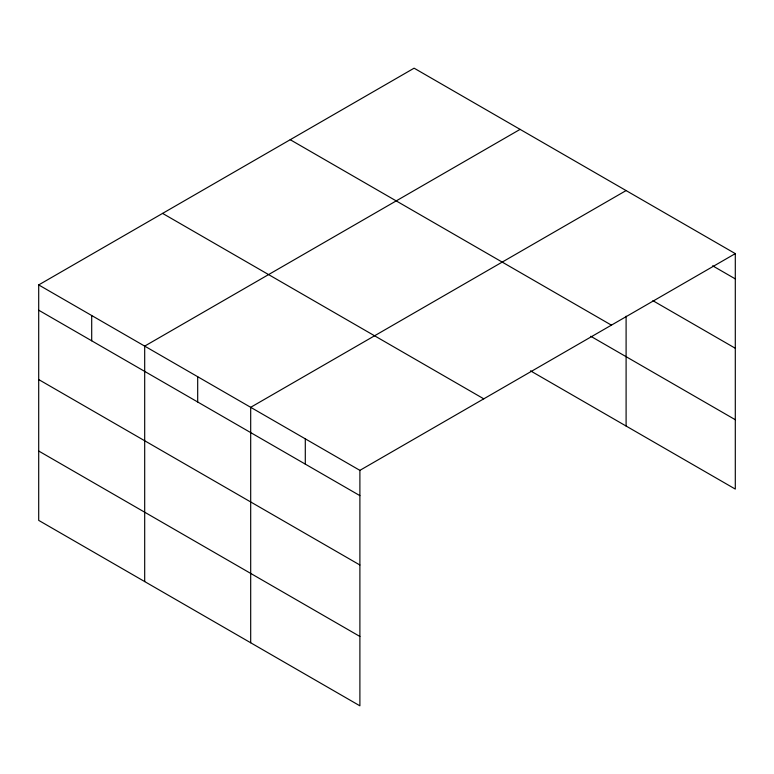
<?xml version="1.0" encoding="UTF-8"?>
<svg xmlns="http://www.w3.org/2000/svg" width="774" height="774" viewBox="0 0 774 774"><rect width="100%" height="100%" fill="white"/><g stroke="black" fill="none" stroke-linecap="round" stroke-linejoin="round"><path stroke-width="1.16" d="M735.3 253.62L359.891 470.36L359.891 705.82L38.7 520.38L38.7 284.919L414.109 68.18L735.3 253.62L735.3 489.081L530.49 370.833M520.099 129.374L144.69 346.113L144.69 581.574M626.098 190.568L250.689 407.308L250.689 642.768M712.631 265.811L735.3 278.901M652.879 300.67L735.3 348.261M290.221 139.707L611.412 325.148M590.765 336.274L735.3 419.721M162.588 213.392L483.779 398.833M38.7 284.919L359.891 470.36M38.7 310.2L359.891 495.641M38.7 379.56L359.891 565.001M38.7 451.019L359.891 636.46M626.098 316.179L626.098 426.029M305.295 438.839L305.295 464.11M197.689 376.715L197.689 401.987M91.7 315.521L91.7 340.792"/></g></svg>
